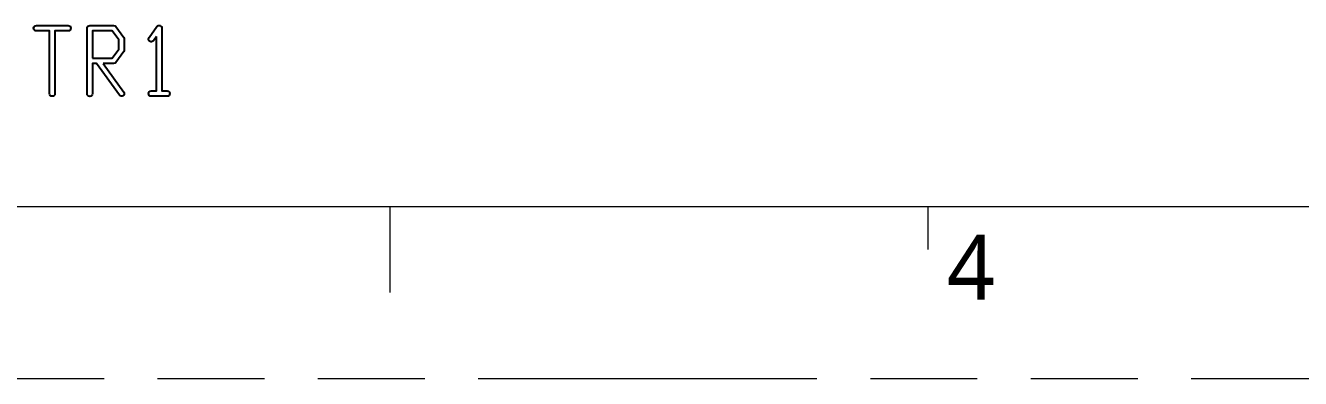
# Model space of a CAD drawing. Extents: x 1596 to 1844, y -134 to 41.
# Drawn here: x 1683.74 to 1719.51, y -133.88 to -123.97 of the extents above; entities that cross this region are included whole.
import ezdxf

# ---------------------------------------------------------------- set-up
doc = ezdxf.new("R2010")
doc.units = 0
doc.linetypes.add('PHANTOM', pattern=[29.5, 9.5, -1.5, 3, -1.5, 3, -1.5, 9.5])
doc.layers.get('0').update_dxf_attribs({"lineweight": 5})
doc.layers.add('0PAPERF', color=2, linetype='PHANTOM', lineweight=5, plot=False)
doc.layers.add('DIM', color=3, linetype='Continuous', lineweight=5)
doc.layers.add('gbr-dxf_layer0', color=7, linetype='Continuous')
doc.styles.get("Standard").update_dxf_attribs({"font": 'txt.shx'})

msp = doc.modelspace()

# ---------------------------------------------------------------- linework, layer by layer
for p, q in [((1603.39, -129.047), (1836.469, -129.047)), ((1709.06, -129.047), (1709.06, -130.255))]:
    msp.add_line(p, q)
at = {"color": 0}
msp.add_line((1693.965, -129.047), (1693.965, -131.463), dxfattribs=at)
at = {"layer": '0PAPERF'}
msp.add_line((1596.445, -133.878), (1844.079, -133.878), dxfattribs=at)
at = {"layer": 'gbr-dxf_layer0', "linetype": 'Continuous'}
msp.add_lwpolyline([(1684.046, -124.123, -1), (1684.046, -123.971), (1684.938, -123.971, -1), (1684.938, -124.123), (1684.568, -124.123), (1684.568, -125.883, -1), (1684.416, -125.883), (1684.416, -124.123)], format="xyb", close=True, dxfattribs=at)
for points in [[(1685.469, -125.883), (1685.469, -124.047, -0.414239), (1685.546, -123.971), (1686.215, -123.971, -0.240361), (1686.277, -124.002), (1686.5, -124.308, -0.159612), (1686.514, -124.353), (1686.514, -124.659, -0.159612), (1686.5, -124.704), (1686.277, -125.01, -0.240361), (1686.215, -125.041), (1685.919, -125.041)], [(1687.207, -124.308), (1687.43, -124.002, -0.726915), (1687.568, -124.047), (1687.568, -125.806), (1687.715, -125.806, -1), (1687.715, -125.959), (1687.269, -125.959, -1), (1687.269, -125.806), (1687.416, -125.806), (1687.416, -124.281)], [(1687.416, -124.281), (1687.33, -124.398, -1), (1687.207, -124.308)], [(1685.919, -125.041), (1686.5, -125.838, -1), (1686.377, -125.927), (1685.73, -125.041), (1685.622, -125.041), (1685.622, -125.883, -1), (1685.469, -125.883)]]:
    msp.add_lwpolyline(points, format="xyb", dxfattribs=at)
msp.add_lwpolyline([(1685.622, -124.889), (1686.176, -124.889), (1686.362, -124.634), (1686.362, -124.378), (1686.176, -124.123), (1685.622, -124.123)], close=True, dxfattribs=at)

# ---------------------------------------------------------------- texts
at = {"layer": 'DIM', "color": 0, "insert": (1709.591, -129.851), "char_height": 1.8115, "width": 1.10289, "attachment_point": 1}
msp.add_mtext('{\\fMicrosoft JhengHei|b0|i0|c136|p0;4}', dxfattribs=at)

doc.saveas('drawing.dxf')
